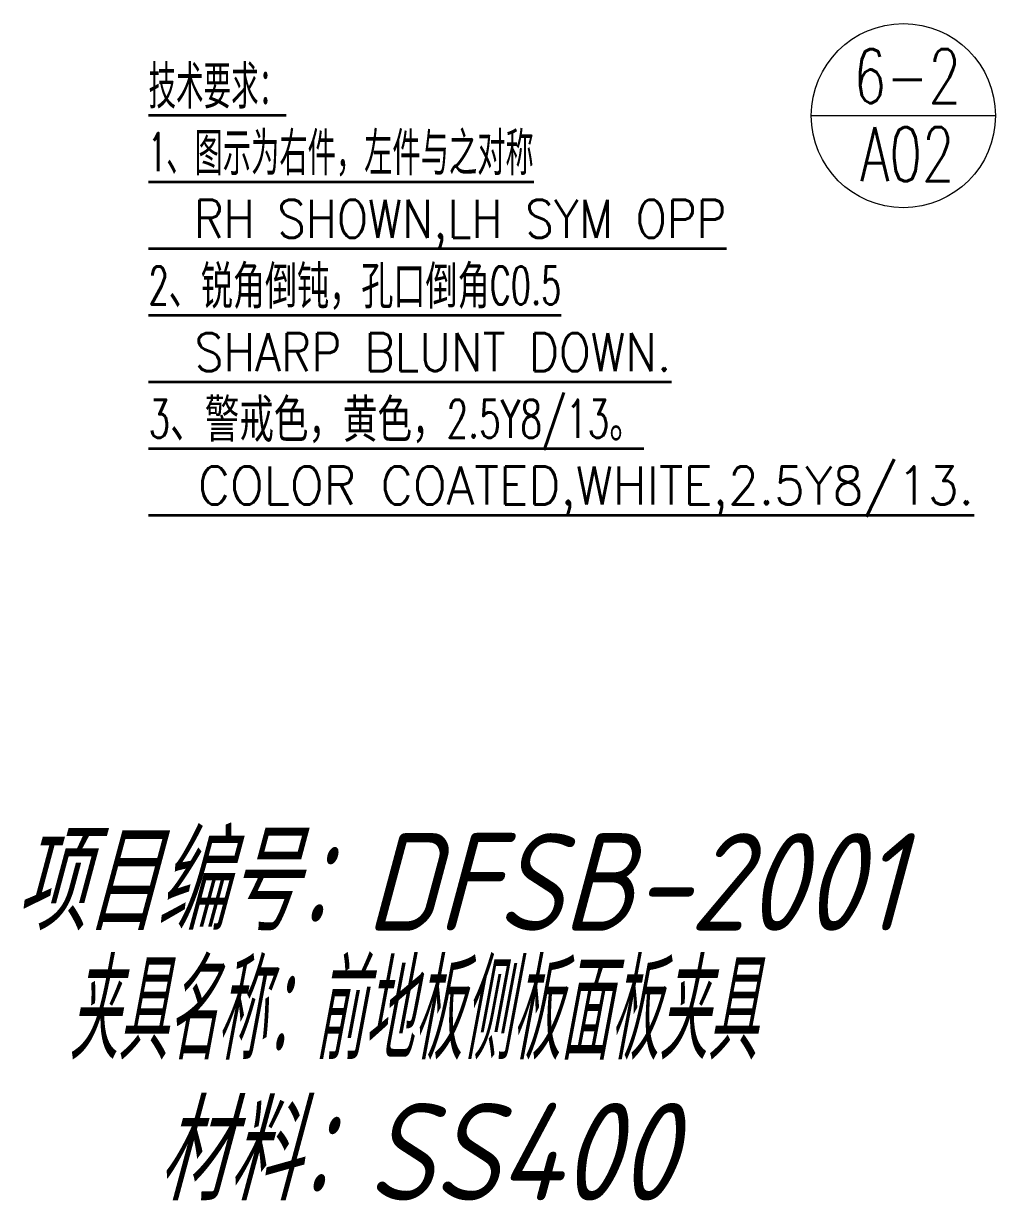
# Model space of a CAD drawing. Header units: millimetres. Extents: x 1333 to 104182, y -62926 to -5704.
# Drawn here: x 51030.1 to 51209.6, y -62680.4 to -62463.1 of the extents above; entities that cross this region are included whole.
import ezdxf
from ezdxf.enums import TextEntityAlignment as Align

# ---------------------------------------------------------------- set-up
doc = ezdxf.new("R2010")
doc.units = ezdxf.units.MM
doc.header["$LTSCALE"] = 0.5
doc.layers.add('11', color=3, linetype='Continuous')
doc.layers.add('TEXT', color=1, linetype='Continuous', lineweight=35)
doc.layers.add('材质&数量层', color=1, linetype='Continuous', lineweight=9)
doc.styles.add('GB', font='gbeitc.shx', dxfattribs={"bigfont": 'gbcbig.shx'})
doc.styles.get("Standard").update_dxf_attribs({"font": 'simplex.shx'})

msp = doc.modelspace()

# ---------------------------------------------------------------- linework, layer by layer
at = {"color": 3, "lineweight": 35, "ltscale": 0.31754}
msp.add_line((51053.181, -62480.035), (51078.584, -62480.035), dxfattribs=at)
at = {"color": 3, "lineweight": 35}
for p, q in [((51053.181, -62492.342), (51124.31, -62492.342)), ((51053.181, -62504.648), (51159.874, -62504.648)), ((51053.181, -62516.955), (51129.39, -62516.955)), ((51053.181, -62529.261), (51149.713, -62529.261)), ((51053.181, -62541.568), (51144.632, -62541.568)), ((51053.181, -62553.874), (51205.6, -62553.874))]:
    msp.add_line(p, q, dxfattribs=at)
at = {"layer": '11', "lineweight": 9}
msp.add_line((51175.559, -62480.106), (51209.559, -62480.106), dxfattribs=at)
msp.add_circle((51192.559, -62480.106), 17, dxfattribs=at)

# ---------------------------------------------------------------- texts
at = {"color": 3, "lineweight": 13}
for s, width, p, p2 in [('技术要求：', 0.918189, (51053.181, -62478.035), (51078.584, -62478.035)), ('1、图示为右件，左件与之对称', 0.878136, (51053.181, -62490.342), (51124.31, -62490.342)), ('  RH SHOWN,LH SYM OPP', 0.765743, (51053.181, -62502.648), (51159.874, -62502.648)), ('2、锐角倒钝，孔口倒角C0.5', 0.862751, (51053.181, -62514.955), (51129.39, -62514.955)), ('  SHARP BLUNT DOWN.', 0.776399, (51053.181, -62527.261), (51149.713, -62527.261)), ('3、警戒色，黄色，2.5Y8/13。', 0.849396, (51053.181, -62539.568), (51144.632, -62539.568)), ('  COLOR COATED,WHITE,2.5Y8/13.', 0.840548, (51053.181, -62551.874), (51205.6, -62551.874))]:
    msp.add_text(s, height=7, dxfattribs=dict(at, width=width)).set_placement(p, p2, align=Align.FIT)
at = {"layer": 'TEXT', "linetype": 'Continuous', "lineweight": 9, "width": 0.7}
for s, p in [('6-2', (51193.284, -62477.81)), ('A02', (51193.284, -62492.224))]:
    msp.add_text(s, height=10, dxfattribs=at).set_placement(p, align=Align.CENTER)
at = {"layer": '材质&数量层', "style": 'GB'}
for s, p in [('项目编号：DFSB-2001', (51110.308, -62620.577)), ('材料：SS400', (51102.511, -62670.456))]:
    msp.add_text(s, height=18, dxfattribs=at).set_placement(p, align=Align.MIDDLE)
at = {"layer": '材质&数量层', "style": 'GB', "width": 0.7}
msp.add_text('夹具名称：前地板侧板面板夹具', height=18, dxfattribs=at).set_placement((51101.843, -62644.401), align=Align.MIDDLE)

doc.saveas('drawing.dxf')
